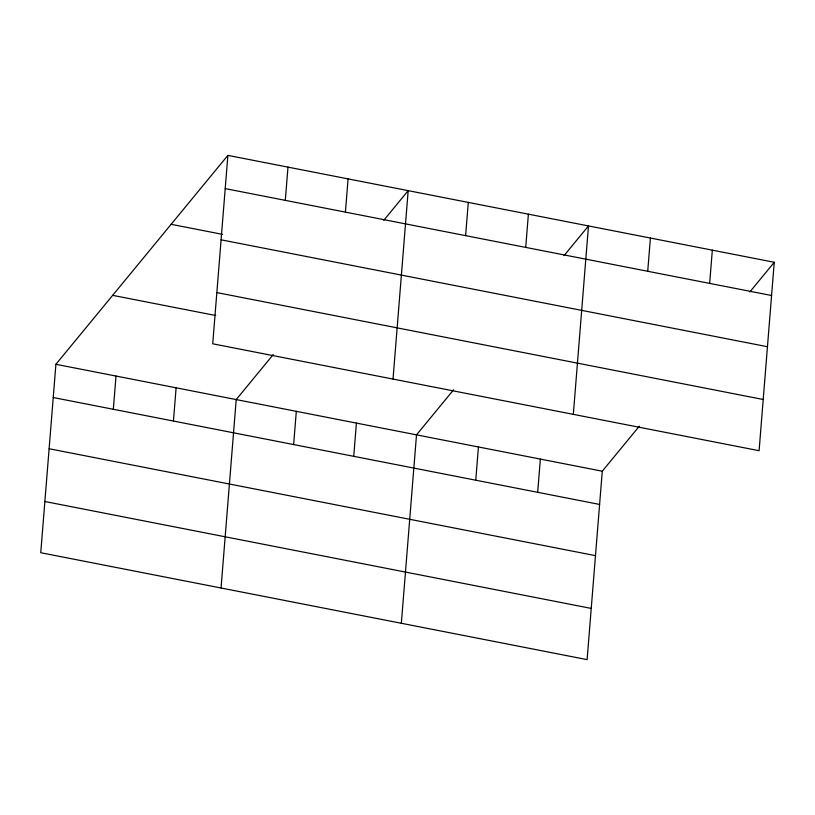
<?xml version="1.0" encoding="UTF-8"?>
<svg xmlns="http://www.w3.org/2000/svg" width="815" height="815" viewBox="0 0 815 815"><rect width="100%" height="100%" fill="white"/><g stroke="black" fill="none" stroke-linecap="round" stroke-linejoin="round"><path stroke-width="1.22" d="M227.884 155.37L212.725 343.798L759.091 450.705L774.25 262.277L227.884 155.37L55.909 364.295L40.75 552.723L587.116 659.63L602.275 471.202L639.327 426.194M113.336 409.283L116.015 376.051M173.442 421.039L176.111 387.808M221.048 588.002L236.207 399.574L273.259 354.566M285.311 200.358L287.98 167.126M293.634 444.562L296.314 411.331M345.407 212.114L348.087 178.882M353.741 456.329L356.41 423.097M393.024 379.077L408.183 190.649L383.753 220.335M401.347 623.281L416.516 434.853L453.558 389.845M465.61 235.637L468.289 202.405M475.756 480.198L478.436 446.966M525.716 247.403L528.385 214.172M537.686 492.321L540.355 459.089M573.322 414.356L588.481 225.928L564.051 255.615M647.731 271.273L650.411 238.041M709.651 283.396L712.33 250.164M749.82 291.964L774.25 262.277M225.215 188.601L771.581 295.509M171.13 224.308L222.648 234.394M221.089 239.814L767.455 346.721M216.841 292.585L763.207 399.493M112.664 295.346L215.69 315.507M55.909 364.295L602.275 471.202M53.24 397.526L599.606 504.434M49.114 448.739L595.48 555.647M44.866 501.51L591.232 608.418"/></g></svg>
